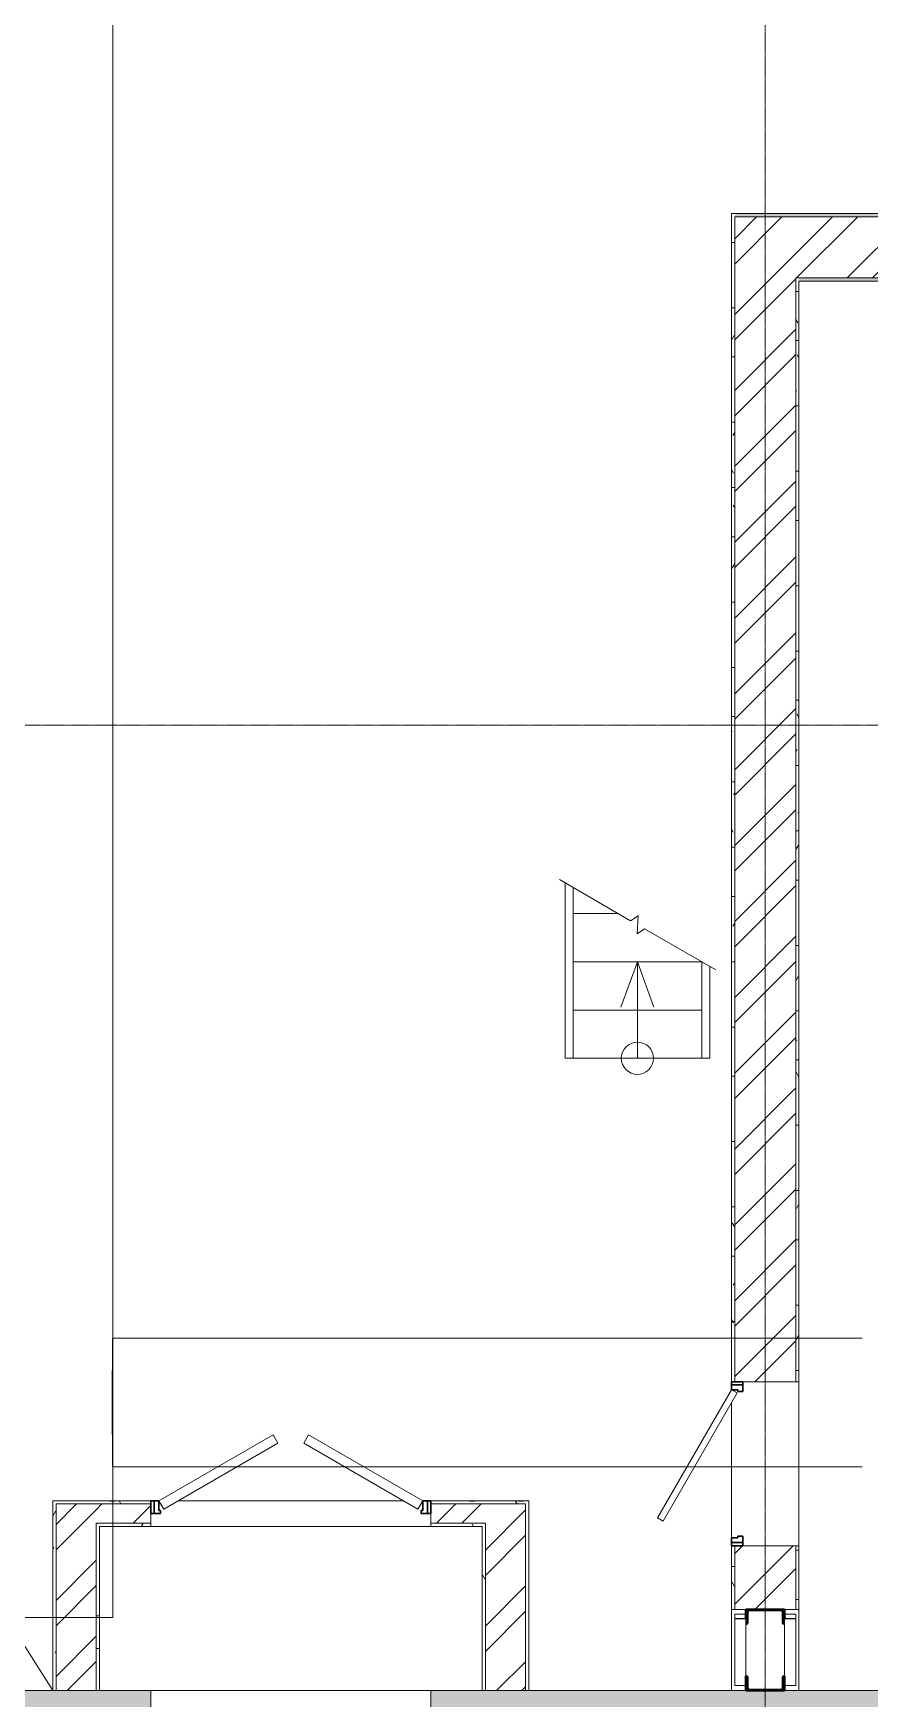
# Model space of a CAD drawing. Header units: millimetres. Extents: x 3292171 to 3365605, y -644412 to -600630.
# Drawn here: x 3334733 to 3339934, y -626723 to -616373 of the extents above; entities that cross this region are included whole.
import ezdxf

# ---------------------------------------------------------------- set-up
doc = ezdxf.new("R2010")
doc.units = ezdxf.units.MM
doc.header["$LTSCALE"] = 0.5
doc.linetypes.add('ADSK_Линия сетки', pattern=[25, 20, -2.5, 0, -2.5])
doc.layers.add('A-DOOR', color=7, linetype='Continuous', lineweight=18, true_color=0x7f7f7f)
for name, color, linetype, lineweight in [('Каркас несущий', 7, 'Continuous', 18), ('Каркас_Импост', 7, 'Continuous', 30), ('Монтажный зазор', 7, 'Continuous', 30), ('Несущие колонны', 7, 'Continuous', 18), ('Панель', 7, 'Continuous', 18), ('Элементы узлов', 7, 'Continuous', 18)]:
    doc.layers.add(name, color=color, linetype=linetype, lineweight=lineweight)
pattern_1 = [(0, (3327284.68, -617673.39), (406.4, 101.6), [33.528, -271.272, 33.528, -271.272, -1625.6]), (0, (3327284.68, -617673.39), (406.4, 101.6), [-609.6, 33.528, -576.072, 33.528, -271.272, -711.2]), (0, (3327284.68, -617673.39), (406.4, 101.6), [-1524, 33.528, -169.672, 33.528, -474.472]), (120, (3327437.08, -617622.59), (-291.18818, 301.15272), [33.528, -271.272, 33.528, -271.272, -1625.6]), (120, (3327437.08, -617622.59), (-291.18818, 301.15272), [-609.6, 33.528, -576.072, 33.528, -271.272, -711.2]), (120, (3327437.08, -617622.59), (-291.18818, 301.15272), [-1524, 33.528, -169.672, 33.528, -474.472]), (240, (3327487.88, -617419.39), (-115.21182, -402.75272), [33.528, -271.272, 33.528, -271.272, -1625.6]), (240, (3327487.88, -617419.39), (-115.21182, -402.75272), [-609.6, 33.528, -576.072, 33.528, -271.272, -711.2]), (240, (3327487.88, -617419.39), (-115.21182, -402.75272), [-1524, 33.528, -169.672, 33.528, -474.472])]
pattern_2 = [(45, (3327284.68, -617673.4), (-235.7317, 235.7317), []), (45, (3327441.83, -617673.4), (-235.7317, 235.7317), [])]

# ---------------------------------------------------------------- blocks, each defined once
blk = doc.blocks.new('ADSK_КолоннаНесущая_Швеллер_ПолкаПараллельная_ГОСТ 8240-97 - 24П-V23-004_АР_РД_План_0_000')
at = {"layer": 'Несущие колонны', "lineweight": 9}
h = blk.add_hatch(dxfattribs=at)
h.set_pattern_fill('FP_31', color=256, style=0, pattern_type=2)
h.set_pattern_definition([(315, (8972.8, 12000), (106.066, 106.066), [])])
h.paths.add_polyline_path([(-27, -76), (-27, -120), (63, -120), (63, -116), (61, -112), (57, -110), (-11, -110), (-19, -107), (-22, -100), (-22, 99), (-19, 107), (-11, 110), (57, 110), (61, 112), (63, 116), (63, 120), (-27, 120)], flags=0)
at = {"layer": 'Несущие колонны', "lineweight": 40}
for p, q in [((63, 120), (-27, 120)), ((-27, 120), (-27, -120)), ((-11, 110), (57, 110)), ((63, 116), (63, 120)), ((-22, -100), (-22, 99)), ((-27, -120), (63, -120)), ((57, -110), (-11, -110)), ((63, -120), (63, -116))]:
    blk.add_line(p, q, dxfattribs=at)
for centre, radius, start, end in [((-11, 99), 10.5, 90, 180), ((57, 116), 6, 270, 360), ((-11, -100), 10.5, 180, 270), ((57, -116), 6, 360, 90)]:
    blk.add_arc(centre, radius, start, end, dxfattribs=at)
blk = doc.blocks.new('ADSK_КолоннаНесущая_Швеллер_ПолкаПараллельная_ГОСТ 8240-97 - 24П-V24-004_АР_РД_План_0_000')
at = {"layer": 'Несущие колонны', "lineweight": 9}
h = blk.add_hatch(dxfattribs=at)
h.set_pattern_fill('FP_32', color=256, style=0, pattern_type=2)
h.set_pattern_definition([(135, (-8522.2, -12000), (-106.066, -106.066), [])])
h.paths.add_polyline_path([(63, 116), (63, 120), (-27, 120), (-27, -120), (63, -120), (63, -116), (61, -112), (57, -110), (-11, -110), (-19, -107), (-22, -100), (-21, 102), (-19, 107), (-11, 110), (57, 110), (61, 112)], flags=0)
at = {"layer": 'Несущие колонны', "lineweight": 40}
for p, q in [((-27, -120), (-27, 120)), ((-27, 120), (-21, 120)), ((57, 110), (-11, 110)), ((63, 120), (63, 116)), ((-22, 99), (-22, -100)), ((-21, -120), (-27, -120)), ((-11, -110), (57, -110)), ((63, -116), (63, -120))]:
    blk.add_line(p, q, dxfattribs=at)
for centre, radius, start, end in [((-11, 99), 10.5, 90, 180), ((57, 116), 6, 270, 0), ((-11, -100), 10.5, 180, 270), ((57, -116), 6, 0, 90)]:
    blk.add_arc(centre, radius, start, end, dxfattribs=at)
blk = doc.blocks.new('ADSK_ЭлементКолонны_Уголок_ГОСТ 8509-93 - L 70x5-641669-004_АР_РД_План_0_000')
at = {"layer": 'Каркас несущий'}
for p, q in [((-17875, -8525), (-17810, -8525)), ((-17810, -8554), (-17810, -8525)), ((-17880, -8994), (-17878, -8994)), ((-17875, -8992), (-17875, -8969))]:
    blk.add_line(p, q, dxfattribs=at)
blk.add_ellipse((-17878, -8992), major_axis=(2.7, 0), ratio=0.766044, start_param=4.712389, end_param=6.283185, dxfattribs=at)
blk = doc.blocks.new('ADSK_ЭлементКолонны_Уголок_ГОСТ 8509-93 - L 70x5-642841-004_АР_РД_План_0_000')
at = {"layer": 'Каркас несущий'}
for p, q in [((-17878, -8502), (-17880, -8502)), ((-17880, -8502), (-17880, -8554)), ((-17880, -8554), (-17810, -8554)), ((-17880, -8554), (-17880, -8910)), ((-17875, -8545), (-17875, -8504)), ((-17813, -8551), (-17867, -8551)), ((-17810, -8554), (-17810, -8553)), ((-17810, -8969), (-17810, -8554)), ((-17810, -8969), (-17880, -8969))]:
    blk.add_line(p, q, dxfattribs=at)
for centre, major_axis, start_param, end_param in [((-17878, -8504), (2.7, 0), 0, 1.570796), ((-17867, -8545), (8, 0), 3.141593, 4.712389), ((-17813, -8553), (2.7, 0), 0, 1.570796)]:
    blk.add_ellipse(centre, major_axis=major_axis, ratio=0.75471, start_param=start_param, end_param=end_param, dxfattribs=at)
blk = doc.blocks.new('ADSK_ЭлементКолонны_Уголок_ГОСТ 8509-93 - L 70x5-642911-004_АР_РД_План_0_000')
at = {"layer": 'Каркас несущий'}
for p, q in [((-18190, -8525), (-18125, -8525)), ((-18190, -8525), (-18190, -8554)), ((-18125, -8969), (-18125, -8992)), ((-18122, -8994), (-18120, -8994))]:
    blk.add_line(p, q, dxfattribs=at)
blk.add_ellipse((-18122, -8992), major_axis=(2.7, 0), ratio=0.766044, start_param=3.141593, end_param=4.712389, dxfattribs=at)
blk = doc.blocks.new('ADSK_ЭлементКолонны_Уголок_ГОСТ 8509-93 - L 70x5-642913-004_АР_РД_План_0_000')
at = {"layer": 'Каркас несущий'}
for p, q in [((-18190, -8553), (-18190, -8554)), ((-18190, -8554), (-18120, -8554)), ((-18190, -8554), (-18190, -8969)), ((-18133, -8551), (-18187, -8551)), ((-18125, -8504), (-18125, -8545)), ((-18120, -8502), (-18122, -8502)), ((-18120, -8554), (-18120, -8502)), ((-18120, -8910), (-18120, -8554)), ((-18120, -8969), (-18190, -8969))]:
    blk.add_line(p, q, dxfattribs=at)
for centre, major_axis, start_param, end_param in [((-18187, -8553), (2.7, 0), 1.570796, 3.141593), ((-18133, -8545), (8, 0), 4.712389, 6.283185), ((-18122, -8504), (2.7, 0), 1.570796, 3.141593)]:
    blk.add_ellipse(centre, major_axis=major_axis, ratio=0.75471, start_param=start_param, end_param=end_param, dxfattribs=at)
blk = doc.blocks.new('AC_Дверь_Двупольная_ПВХ - 1700х2400h В-795579-004_АР_РД_План_0_000')
at = {"layer": 'Каркас_Импост'}
for p, q in [((-850, 80), (-820, 80)), ((-850, 0), (-850, 80)), ((-810, 0), (-850, 0)), ((-820, 80), (-820, 20)), ((-820, 20), (-810, 20)), ((-810, 20), (-810, 0)), ((820, 20), (810, 20)), ((810, 20), (810, 0)), ((810, 0), (850, 0)), ((850, 80), (820, 80)), ((820, 80), (820, 20)), ((850, 0), (850, 80))]:
    blk.add_line(p, q, dxfattribs=at)
at = {"layer": 'Монтажный зазор'}
for p, q in [((-870, 80), (-850, 80)), ((-870, 0), (-870, 80)), ((-850, 0), (-870, 0)), ((-850, 80), (-850, 0)), ((870, 80), (850, 80)), ((850, 80), (850, 0)), ((850, 0), (870, 0)), ((870, 0), (870, 80))]:
    blk.add_line(p, q, dxfattribs=at)
at = {"layer": 'Панель'}
for p, q in [((-820, 80), (-110, 490)), ((-80, 438), (-790, 28)), ((-110, 490), (-80, 438)), ((110, 490), (80, 438)), ((80, 438), (790, 28)), ((820, 80), (110, 490)), ((-790, 28), (-820, 80)), ((790, 28), (820, 80))]:
    blk.add_line(p, q, dxfattribs=at)
blk = doc.blocks.new('AC_Дверь_Однопольная_Деревянная - 1020x1940_h_ В Л-926652-004_АР_РД_План_0_000')
at = {"layer": 'Каркас_Импост'}
for p, q in [((-460, 210), (-490, 210)), ((-490, 210), (-490, 140)), ((-460, 170), (-460, 210)), ((490, 210), (460, 210)), ((460, 210), (460, 170)), ((490, 140), (490, 210)), ((-490, 140), (-450, 140)), ((-450, 170), (-460, 170)), ((-450, 140), (-450, 170)), ((460, 170), (450, 170)), ((450, 170), (450, 140)), ((450, 140), (490, 140))]:
    blk.add_line(p, q, dxfattribs=at)
at = {"layer": 'Монтажный зазор'}
for p, q in [((-490, 210), (-510, 210)), ((-510, 210), (-510, 140)), ((-490, 140), (-490, 210)), ((510, 210), (490, 210)), ((490, 210), (490, 140)), ((510, 140), (510, 210)), ((-510, 140), (-490, 140)), ((490, 140), (510, 140))]:
    blk.add_line(p, q, dxfattribs=at)
at = {"layer": 'Панель'}
for p, q in [((-337, 670), (-357, 635)), ((-357, 635), (440, 175)), ((460, 210), (-337, 670)), ((440, 175), (460, 210))]:
    blk.add_line(p, q, dxfattribs=at)
blk = doc.blocks.new('ADSK_Стрелка - По умолчанию-1686959-004_АР_РД_План_0_000')
at = {"layer": 'Элементы узлов', "lineweight": 18}
blk.add_line((0, 0), (600, 0), dxfattribs=at)
blk = doc.blocks.new('Линия разрыва - По умолчанию-1688974-004_АР_РД_План_0_000')
at = {"layer": 'Элементы узлов', "lineweight": 18}
for p, q in [((-50, 0), (-561, 0)), ((-25, 50), (-50, 0)), ((25, -50), (-25, 50)), ((50, 0), (25, -50)), ((561, 0), (50, 0))]:
    blk.add_line(p, q, dxfattribs=at)

msp = doc.modelspace()

# ---------------------------------------------------------------- hatches: boundary and pattern name
at = {"layer": 'A-DOOR', "lineweight": 9, "true_color": 0x636466}
h = msp.add_hatch(dxfattribs=at)
h.set_pattern_fill('FP_53', color=251, style=0, pattern_type=2)
h.set_pattern_definition(pattern_1)
h.paths.add_polyline_path([(3339094.6806, -626168.3913), (3339094.6806, -625773.3913), (3339074.6806, -625773.3913), (3339074.6806, -626168.3913)], flags=0)
h.paths.add_polyline_path([(3339074.6806, -624753.3913), (3339094.6806, -624753.3913), (3339094.6806, -617493.3913), (3339074.6806, -617493.3913), (3339074.6806, -623855.3523)], flags=0)
h = msp.add_hatch(dxfattribs=at)
h.set_pattern_fill('FP_53', color=251, style=0, pattern_type=2)
h.set_pattern_definition(pattern_1)
h.paths.add_polyline_path([(3356900.8899, -617513.3913), (3357094.6806, -617513.3913), (3357094.6806, -617493.3913), (3339094.6806, -617493.3913), (3339094.6806, -617513.3913), (3352515.8793, -617513.3913)], flags=0)
h = msp.add_hatch(dxfattribs=at)
h.set_pattern_fill('FP_54', color=251, style=0, pattern_type=2)
h.set_pattern_definition(pattern_2)
h.paths.add_polyline_path([(3339474.6806, -626168.3913), (3339474.6806, -625773.3913), (3339094.6806, -625773.3913), (3339094.6806, -626168.3913), (3339404.6806, -626168.3913)], flags=0)
h.paths.add_polyline_path([(3339094.6806, -624753.3913), (3339474.6806, -624753.3913), (3339474.6806, -617513.3913), (3339094.6806, -617513.3913), (3339094.6806, -623855.3523)], flags=0)
h = msp.add_hatch(dxfattribs=at)
h.set_pattern_fill('FP_54', color=251, style=0, pattern_type=2)
h.set_pattern_definition(pattern_2)
h.paths.add_polyline_path([(3356900.8899, -617893.3913), (3357094.6806, -617893.3913), (3357094.6806, -617513.3913), (3339474.6806, -617513.3913), (3339474.6806, -617893.3913), (3352515.8793, -617893.3913)], flags=0)
h = msp.add_hatch(dxfattribs=at)
h.set_pattern_fill('FP_53', color=251, style=0, pattern_type=2)
h.set_pattern_definition(pattern_1)
h.paths.add_polyline_path([(3339494.6806, -626168.3913), (3339494.6806, -625773.3913), (3339474.6806, -625773.3913), (3339474.6806, -626168.3913)], flags=0)
h.paths.add_polyline_path([(3339494.6806, -624753.3913), (3339494.6806, -617893.3913), (3339474.6806, -617893.3913), (3339474.6806, -624753.3913)], flags=0)
h = msp.add_hatch(dxfattribs=at)
h.set_pattern_fill('FP_53', color=251, style=0, pattern_type=2)
h.set_pattern_definition(pattern_1)
h.paths.add_polyline_path([(3356900.8899, -617913.3913), (3357094.6806, -617913.3913), (3357094.6806, -617893.3913), (3348234.6806, -617893.3913), (3348234.6806, -617913.3913), (3352515.8793, -617913.3913)], flags=0)
h.paths.add_polyline_path([(3348114.6806, -617913.3913), (3348114.6806, -617893.3913), (3345474.6806, -617893.3913), (3345474.6806, -617913.3913), (3348094.6806, -617913.3913)], flags=0)
h.paths.add_polyline_path([(3339494.6806, -617913.3913), (3345094.6806, -617913.3913), (3345094.6806, -617893.3913), (3339494.6806, -617893.3913)], flags=0)
h = msp.add_hatch(dxfattribs=at)
h.set_pattern_fill('FP_53', color=251, style=0, pattern_type=2)
h.set_pattern_definition(pattern_1)
h.paths.add_polyline_path([(3334874.6806, -626673.3913), (3334874.6806, -625493.3913), (3334854.6806, -625493.3913), (3334854.6806, -626673.3913)], flags=0)
h = msp.add_hatch(dxfattribs=at)
h.set_pattern_fill('FP_53', color=251, style=0, pattern_type=2)
h.set_pattern_definition(pattern_1)
h.paths.add_polyline_path([(3337524.6806, -625513.3913), (3337794.6806, -625513.3913), (3337794.6806, -625493.3913), (3337204.6806, -625493.3913), (3337204.6806, -625513.3913)], flags=0)
h.paths.add_polyline_path([(3335464.6806, -625513.3913), (3335464.6806, -625493.3913), (3334874.6806, -625493.3913), (3334874.6806, -625513.3913), (3335144.6806, -625513.3913)], flags=0)
h = msp.add_hatch(dxfattribs=at)
h.set_pattern_fill('FP_54', color=251, style=0, pattern_type=2)
h.set_pattern_definition(pattern_2)
h.paths.add_polyline_path([(3334975.8371, -626673.3913), (3335124.6806, -626673.3913), (3335124.6806, -625513.3913), (3334874.6806, -625513.3913), (3334874.6806, -626673.3913)], flags=0)
h = msp.add_hatch(dxfattribs=at)
h.set_pattern_fill('FP_54', color=251, style=0, pattern_type=2)
h.set_pattern_definition(pattern_2)
h.paths.add_polyline_path([(3337544.6806, -625633.3913), (3337544.6806, -625513.3913), (3337204.6806, -625513.3913), (3337204.6806, -625633.3913), (3337524.6806, -625633.3913)], flags=0)
h.paths.add_polyline_path([(3335144.6806, -625633.3913), (3335464.6806, -625633.3913), (3335464.6806, -625513.3913), (3335124.6806, -625513.3913), (3335124.6806, -625633.3913)], flags=0)
h = msp.add_hatch(dxfattribs=at)
h.set_pattern_fill('FP_54', color=251, style=0, pattern_type=2)
h.set_pattern_definition(pattern_2)
h.paths.add_polyline_path([(3337544.6806, -626673.3913), (3337794.6806, -626673.3913), (3337794.6806, -625513.3913), (3337544.6806, -625513.3913), (3337544.6806, -626384.8135)], flags=0)
h = msp.add_hatch(dxfattribs=at)
h.set_pattern_fill('FP_53', color=251, style=0, pattern_type=2)
h.set_pattern_definition(pattern_1)
h.paths.add_polyline_path([(3337794.6806, -626673.3913), (3337814.6806, -626673.3913), (3337814.6806, -625493.3913), (3337794.6806, -625493.3913), (3337794.6806, -626384.8135)], flags=0)
h = msp.add_hatch(dxfattribs=at)
h.set_pattern_fill('FP_53', color=251, style=0, pattern_type=2)
h.set_pattern_definition(pattern_1)
h.paths.add_polyline_path([(3335124.6806, -626673.3913), (3335144.6806, -626673.3913), (3335144.6806, -625633.3913), (3335124.6806, -625633.3913), (3335124.6806, -626384.8135)], flags=0)
h = msp.add_hatch(dxfattribs=at)
h.set_pattern_fill('FP_53', color=251, style=0, pattern_type=2)
h.set_pattern_definition(pattern_1)
h.paths.add_polyline_path([(3337524.6806, -625653.3913), (3337524.6806, -625633.3913), (3337204.6806, -625633.3913), (3337204.6806, -625653.3913)], flags=0)
h.paths.add_polyline_path([(3335144.6806, -625653.3913), (3335464.6806, -625653.3913), (3335464.6806, -625633.3913), (3335144.6806, -625633.3913)], flags=0)
h = msp.add_hatch(dxfattribs=at)
h.set_pattern_fill('FP_53', color=251, style=0, pattern_type=2)
h.set_pattern_definition(pattern_1)
h.paths.add_polyline_path([(3337524.6806, -626673.3913), (3337544.6806, -626673.3913), (3337544.6806, -625633.3913), (3337524.6806, -625633.3913), (3337524.6806, -626384.8135)], flags=0)
h = msp.add_hatch(dxfattribs=at)
h.set_pattern_fill('FP_51', color=251, style=0, pattern_type=2)
h.set_pattern_definition([(45, (3327284.68, -617673.39), (84.19025, 308.69666), [396.875, -79.375, 3.353, -76.022])])
h.paths.add_polyline_path([(3345938.3635, -626913.3913), (3346054.6806, -626913.3913), (3346054.6806, -626673.3913), (3337204.6806, -626673.3913), (3337204.6806, -626913.3913), (3343745.8582, -626913.3913)], flags=0)
h.paths.add_polyline_path([(3356515.6123, -626913.3913), (3357094.6806, -626913.3913), (3357094.6806, -626673.3913), (3356039.6806, -626673.3913), (3356039.6806, -626913.3913)], flags=0)
h.paths.add_polyline_path([(3354529.6806, -626913.3913), (3354529.6806, -626673.3913), (3347589.6806, -626673.3913), (3347589.6806, -626913.3913), (3352515.8793, -626913.3913)], flags=0)
h.paths.add_polyline_path([(3334975.8371, -626913.3913), (3335464.6806, -626913.3913), (3335464.6806, -626673.3913), (3297534.6806, -626673.3913), (3297534.6806, -626913.3913), (3333879.5844, -626913.3913)], flags=0)

# ---------------------------------------------------------------- linework, layer by layer
at = {"layer": 'A-DOOR', "color": 251, "linetype": 'ADSK_Линия сетки', "true_color": 0x636466}
for p, q in [((3339284.6806, -629891.298), (3339284.6806, -601555.4033)), ((3339284.6806, -629891.298), (3339284.6806, -601555.4033)), ((3292970.5006, -620673.3913), (3363853.491, -620673.3913)), ((3292970.5006, -626673.3913), (3363853.491, -626673.3913))]:
    msp.add_line(p, q, dxfattribs=at)
at = {"layer": 'A-DOOR', "color": 251, "lineweight": 18, "true_color": 0x636466}
for p, q in [((3339074.6806, -617493.3913), (3339074.6806, -624753.3913)), ((3357094.6806, -617493.3913), (3339074.6806, -617493.3913)), ((3339494.6806, -624753.3913), (3339494.6806, -617913.3913)), ((3339494.6806, -617913.3913), (3345074.6806, -617913.3913)), ((3338039.6806, -622743.6269), (3338039.6806, -621652.8791)), ((3338089.6806, -622743.6269), (3338089.6806, -621681.7467)), ((3338089.6806, -621843.6269), (3338370.0654, -621843.6269)), ((3338089.6806, -622143.6269), (3338889.6806, -622143.6269)), ((3338889.6806, -622743.6269), (3338889.6806, -622143.6269)), ((3338939.6806, -622743.6269), (3338939.6806, -622172.4944)), ((3338089.6806, -622443.6269), (3338889.6806, -622443.6269)), ((3338039.6806, -622743.6269), (3338939.6806, -622743.6269)), ((3339474.6806, -624753.3913), (3339494.6806, -624753.3913)), ((3334854.6806, -625493.3913), (3334854.6806, -626673.3913)), ((3335464.6806, -625493.3913), (3334854.6806, -625493.3913)), ((3337814.6806, -625493.3913), (3337204.6806, -625493.3913)), ((3337814.6806, -626673.3913), (3337814.6806, -625493.3913)), ((3335144.6806, -626673.3913), (3335144.6806, -625653.3913)), ((3335144.6806, -625653.3913), (3335464.6806, -625653.3913)), ((3335464.6806, -625653.3913), (3335464.6806, -625633.3913)), ((3337204.6806, -625633.3913), (3337204.6806, -625653.3913)), ((3337204.6806, -625653.3913), (3337524.6806, -625653.3913)), ((3337524.6806, -625653.3913), (3337524.6806, -626673.3913)), ((3339074.6806, -625773.3913), (3339074.6806, -626168.3913)), ((3339494.6806, -625773.3913), (3339474.6806, -625773.3913)), ((3339494.6806, -626168.3913), (3339494.6806, -625773.3913)), ((3339074.6806, -626168.3913), (3339094.6806, -626168.3913)), ((3339474.6806, -626168.3913), (3339494.6806, -626168.3913))]:
    msp.add_line(p, q, dxfattribs=at)
at = {"layer": 'A-DOOR', "color": 251, "true_color": 0x636466}
for p, q in [((3339094.6806, -617513.3913), (3339094.6806, -624753.3913)), ((3357094.6806, -617513.3913), (3339094.6806, -617513.3913)), ((3339474.6806, -617893.3913), (3339474.6806, -624753.3913)), ((3345094.6806, -617893.3913), (3339474.6806, -617893.3913)), ((3339144.6806, -624753.3913), (3339474.6806, -624753.3913)), ((3339494.6806, -624753.3913), (3339494.6806, -625773.3913)), ((3339074.6806, -625723.3913), (3339074.6806, -624883.3913)), ((3334874.6806, -625513.3913), (3334874.6806, -626673.3913)), ((3335464.6806, -625513.3913), (3334874.6806, -625513.3913)), ((3337034.6806, -625493.3913), (3335634.6806, -625493.3913)), ((3337794.6806, -625513.3913), (3337204.6806, -625513.3913)), ((3337794.6806, -625513.3913), (3337794.6806, -626673.3913)), ((3335124.6806, -625633.3913), (3335124.6806, -626673.3913)), ((3335464.6806, -625633.3913), (3335124.6806, -625633.3913)), ((3335464.6806, -625633.3913), (3335464.6806, -625573.3913)), ((3335464.6806, -625653.3913), (3337204.6806, -625653.3913)), ((3337204.6806, -625573.3913), (3337204.6806, -625633.3913)), ((3337544.6806, -625633.3913), (3337204.6806, -625633.3913)), ((3337544.6806, -625633.3913), (3337544.6806, -626673.3913)), ((3334854.6806, -626673.3913), (3334334.6806, -625853.3913)), ((3339094.6806, -625773.3913), (3339094.6806, -626168.3913)), ((3339474.6806, -625773.3913), (3339144.6806, -625773.3913)), ((3339474.6806, -625773.3913), (3339474.6806, -626168.3913)), ((3339074.6806, -626168.3913), (3339074.6806, -626673.3913)), ((3339094.6806, -626168.3913), (3339164.6806, -626168.3913)), ((3339404.6806, -626168.3913), (3339474.6806, -626168.3913)), ((3339494.6806, -626168.3913), (3339494.6806, -626673.3913)), ((3334874.6806, -626673.3913), (3333404.6806, -626673.3913)), ((3334874.6806, -626673.3913), (3335124.6806, -626673.3913)), ((3335464.6806, -626673.3913), (3335124.6806, -626673.3913)), ((3335464.6806, -626843.3913), (3335464.6806, -626673.3913)), ((3335464.6806, -626673.3913), (3337204.6806, -626673.3913)), ((3337544.6806, -626673.3913), (3337204.6806, -626673.3913)), ((3337204.6806, -626673.3913), (3337204.6806, -626843.3913)), ((3337544.6806, -626673.3913), (3337794.6806, -626673.3913)), ((3339164.6806, -626673.3913), (3337794.6806, -626673.3913)), ((3345164.6806, -626673.3913), (3339404.6806, -626673.3913))]:
    msp.add_line(p, q, dxfattribs=at)
at = {"layer": 'A-DOOR', "color": 251, "lineweight": 20, "true_color": 0x636466}
for q in [(3338387.0746, -622425.5347), (3338592.2867, -622425.5347)]:
    msp.add_line((3338489.6806, -622143.6269), q, dxfattribs=at)
at = {"layer": 'A-DOOR', "color": 251, "true_color": 0x636466}
for points in [[(3335227.0197, -613327.8616), (3335227.0197, -626218.6649), (3334427.0197, -626218.6649)], [(3335224.6806, -624883.3913), (3335226.3116, -624483.3946), (3339887.4637, -624483.3946)], [(3335224.6806, -624883.3913), (3335226.3116, -625283.3879), (3339887.4637, -625283.3879)]]:
    msp.add_lwpolyline(points, dxfattribs=at)
at = {"layer": 'A-DOOR', "color": 251, "lineweight": 20, "true_color": 0x636466}
msp.add_circle((3338489.6806, -622743.6269), 100, dxfattribs=at)

# ---------------------------------------------------------------- block references
at = {"layer": 'A-DOOR', "color": 251, "lineweight": 18, "true_color": 0x636466}
for name, p, rotation in [('Линия разрыва - По умолчанию-1688974-004_АР_РД_План_0_000', (3338491.2252, -621913.5786), 149.9999999999997), ('ADSK_Стрелка - По умолчанию-1686959-004_АР_РД_План_0_000', (3338489.6806, -622743.6269), 89.99999999999993)]:
    msp.add_blockref(name, p, dxfattribs=dict(at, rotation=rotation))
at = {"layer": 'A-DOOR', "color": 251, "true_color": 0x636466}
for name, p, rotation in [('AC_Дверь_Однопольная_Деревянная - 1020x1940_h_ В Л-926652-004_АР_РД_План_0_000', (3339284.6806, -625263.3913), 89.99999999999991), ('ADSK_КолоннаНесущая_Швеллер_ПолкаПараллельная_ГОСТ 8240-97 - 24П-V24-004_АР_РД_План_0_000', (3339284.6806, -626195.5913), 269.9999999999991), ('ADSK_КолоннаНесущая_Швеллер_ПолкаПараллельная_ГОСТ 8240-97 - 24П-V23-004_АР_РД_План_0_000', (3339284.6806, -626646.1913), 89.9999999999995)]:
    msp.add_blockref(name, p, dxfattribs=dict(at, rotation=rotation))
for name, p in [('AC_Дверь_Двупольная_ПВХ - 1700х2400h В-795579-004_АР_РД_План_0_000', (3336334.6806, -625573.3913)), ('ADSK_ЭлементКолонны_Уголок_ГОСТ 8509-93 - L 70x5-642913-004_АР_РД_План_0_000', (3357284.6806, -617673.3913)), ('ADSK_ЭлементКолонны_Уголок_ГОСТ 8509-93 - L 70x5-642841-004_АР_РД_План_0_000', (3357284.6806, -617673.3913)), ('ADSK_ЭлементКолонны_Уголок_ГОСТ 8509-93 - L 70x5-642911-004_АР_РД_План_0_000', (3357284.6806, -617673.3913)), ('ADSK_ЭлементКолонны_Уголок_ГОСТ 8509-93 - L 70x5-641669-004_АР_РД_План_0_000', (3357284.6806, -617673.3913))]:
    msp.add_blockref(name, p, dxfattribs=at)

doc.saveas('drawing.dxf')
